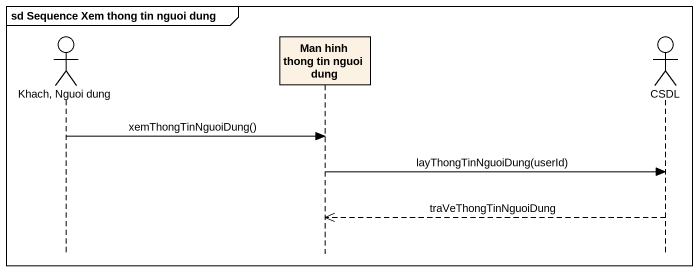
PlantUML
@startuml
mainframe sd Sequence Xem thong tin nguoi dung
hide footbox
actor "Khach, Nguoi dung" as Khach_Nguoi_dung
participant "Man hinh thong tin nguoi dung" as Man_hinh_thong_tin_nguoi
actor CSDL

Khach_Nguoi_dung -> Man_hinh_thong_tin_nguoi : xemThongTinNguoiDung()
Man_hinh_thong_tin_nguoi -> CSDL : layThongTinNguoiDung(userId)
CSDL -->> Man_hinh_thong_tin_nguoi : traVeThongTinNguoiDung
@enduml
